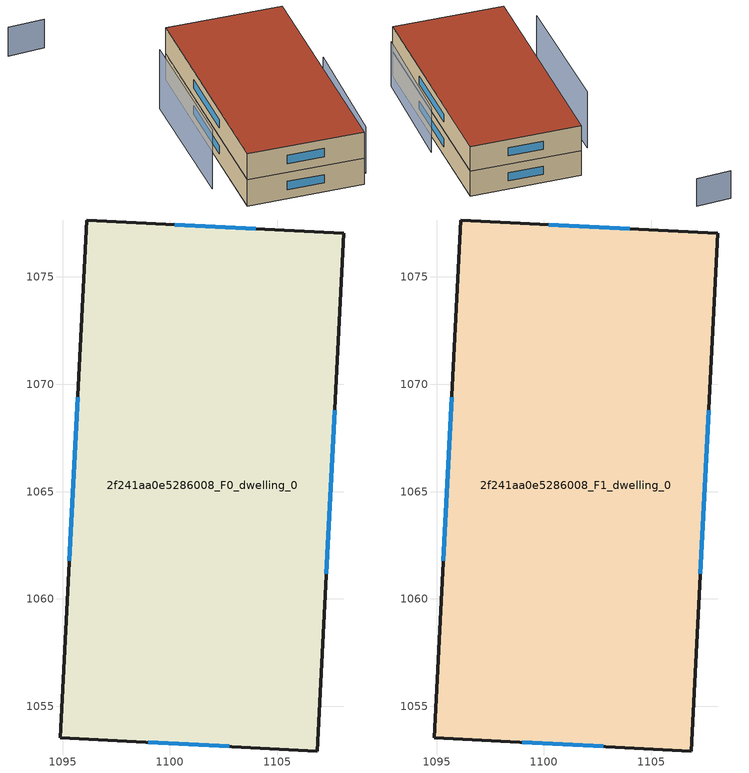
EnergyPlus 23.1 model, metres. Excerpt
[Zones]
2f241aa0e5286008_F0_dwelling_0
 floor ground (EU_floor_Construction): 1108.1,1077.04 1106.87,1052.92 1094.88,1053.53 1096.12,1077.65 z0
 wall outside (EU_wall_Construction): 1096.12,1077.65 1094.88,1053.53 1106.87,1052.92 1108.1,1077.04 1096.12,1077.65 z0:3
 window (EU_Window_Construction): 1095.69,1069.39 1095.31,1061.79 / 1104,1077.25 1100.22,1077.44 / 1107.29,1061.18 1107.68,1068.78 / 1098.99,1053.32 1102.77,1053.13 z1.03:1.97
2f241aa0e5286008_F1_dwelling_0
 floor to 2f241aa0e5286008_F0_dwelling_0 (EU_floor_Construction): 1108.1,1077.04 1106.87,1052.92 1094.88,1053.53 1096.12,1077.65 z3
 wall outside (EU_wall_Construction): 1096.12,1077.65 1094.88,1053.53 1106.87,1052.92 1108.1,1077.04 1096.12,1077.65 z3:6
 window (EU_Window_Construction): 1095.69,1069.39 1095.31,1061.79 / 1104,1077.25 1100.22,1077.44 / 1107.29,1061.18 1107.68,1068.78 / 1098.99,1053.32 1102.77,1053.13 z4.03:4.97
 roof outside (EU_roof_Construction): 1106.87,1052.92 1108.1,1077.04 1096.12,1077.65 1094.88,1053.53 z6
shading: 1107.75,1054.65 1108.67,1067.82 z0:5.4; 1093.6,1073.03 1092.91,1057.72 z0:6.8; 1087.4,1087.49 1083.58,1087.42 z0:3.3
[Building]
EU S2 Campaign: North Axis=0; Terrain=City; Solar Distribution=FullExterior
[Site:Location]
Cape.Town.Intl.AP: Latitude=-33.965; Longitude=18.602; Time Zone=2; Elevation=46
[SizingPeriod:WeatherFileDays]
AnnualSizingPeriod: Begin Month=1; Begin Day of Month=1; End Month=12; End Day of Month=31; Day of Week for Start Day=Monday; Use Weather File Daylight Saving Period=No; Use Weather File Rain and Snow Indicators=No
[MATERIAL]
EU_InternalMass_Material: Roughness=MediumRough; Thickness=0.1; Conductivity=1; Density=1800; Specific Heat=900; Thermal Absorptance=0.9; Solar Absorptance=0.7; Visible Absorptance=0.7
[MATERIAL:NOMASS] Roughness=MediumRough; Thermal Absorptance=0.9; Solar Absorptance=0.7; Visible Absorptance=0.7
Name | Thermal Resistance
EU_wall_NoMass | 0.493876
EU_roof_NoMass | 0.449382
EU_floor_NoMass | 1.25
[WINDOWMATERIAL:SIMPLEGLAZINGSYSTEM]
EU_Window_SimpleGlazing: UFactor=4.4; Solar Heat Gain Coefficient=0.85; Visible Transmittance=0.85
[CONSTRUCTION]
EU_wall_Construction: EU_wall_NoMass
EU_roof_Construction: EU_roof_NoMass
EU_floor_Construction: EU_floor_NoMass
EU_Window_Construction: EU_Window_SimpleGlazing
EU_InternalMass_Construction: EU_InternalMass_Material
[ZONE] Type=1; Multiplier=1; Ceiling Height=autocalculate; Floor Area=autocalculate; Part of Total Floor Area=Yes
Name | Volume
2f241aa0e5286008_F0_dwelling_0 | 869.826
2f241aa0e5286008_F1_dwelling_0 | 869.827
[INTERNALMASS] Construction=EU_InternalMass_Construction; Surface Area=289.942
Name | Zone or ZoneList
2f241aa0e5286008_F0_dwelling_0_EU_InternalMass | 2f241aa0e5286008_F0_dwelling_0
2f241aa0e5286008_F1_dwelling_0_EU_InternalMass | 2f241aa0e5286008_F1_dwelling_0
[OTHEREQUIPMENT] Fuel Type=Electricity; Design Level Calculation Method=Watts/Area; Power per Zone Floor Area=1; Fraction Latent=0; Fraction Radiant=0; Fraction Lost=0; Carbon Dioxide Generation Rate=0; EndUse Subcategory=EU_Step8_InternalGains
Name | Zone or ZoneList or Space or SpaceList | Schedule
EU_Step8_InternalGain_2f241aa0e5286008_F0_dwelling_0_f000 | 2f241aa0e5286008_F0_dwelling_0 | EU_Step8_GainSchedule_2f241aa0e5286008_F0_dwelling_0_f000
EU_Step8_InternalGain_2f241aa0e5286008_F1_dwelling_0_f000 | 2f241aa0e5286008_F1_dwelling_0 | EU_Step8_GainSchedule_2f241aa0e5286008_F1_dwelling_0_f000
[ZONEVENTILATION:DESIGNFLOWRATE] Schedule=EU_AlwaysOn; Design Flow Rate Calculation Method=AirChanges/Hour; Air Changes per Hour=0.64; Ventilation Type=Natural; Fan Pressure Rise=0; Fan Total Efficiency=1; Constant Term Coefficient=1; Temperature Term Coefficient=0; Velocity Term Coefficient=0; Velocity Squared Term Coefficient=0; Minimum Indoor Temperature=-100; Maximum Indoor Temperature=100; Delta Temperature=-100; Minimum Outdoor Temperature=-100; Maximum Outdoor Temperature=100; Maximum Wind Speed=40
Name | Zone or ZoneList or Space or SpaceList
EU_ConstantAir_2f241aa0e5286008_F0_dwelling_0 | 2f241aa0e5286008_F0_dwelling_0
EU_ConstantAir_2f241aa0e5286008_F1_dwelling_0 | 2f241aa0e5286008_F1_dwelling_0
[HVACTEMPLATE:THERMOSTAT] Constant Heating Setpoint=20; Constant Cooling Setpoint=50
EU_HeatOnly_2f241aa0e5286008_F0_dwelling_0; EU_HeatOnly_2f241aa0e5286008_F1_dwelling_0
[HVACTEMPLATE:ZONE:IDEALLOADSAIRSYSTEM] System Availability Schedule=EU_AlwaysOn; Maximum Heating Supply Air Temperature=50; Minimum Cooling Supply Air Temperature=13; Maximum Heating Supply Air Humidity Ratio=0.0156; Minimum Cooling Supply Air Humidity Ratio=0.0077; Heating Limit=NoLimit; Cooling Limit=NoLimit; Heating Availability Schedule=EU_AlwaysOn; Cooling Availability Schedule=EU_CoolingOff; Dehumidification Control Type=ConstantSensibleHeatRatio; Cooling Sensible Heat Ratio=0.7; Dehumidification Setpoint=60; Humidification Control Type=None; Humidification Setpoint=30; Outdoor Air Method=None; Outdoor Air Flow Rate per Person=0.00944; Outdoor Air Flow Rate per Zone Floor Area=0; Outdoor Air Flow Rate per Zone=0; Demand Controlled Ventilation Type=None; Outdoor Air Economizer Type=NoEconomizer; Heat Recovery Type=None; Sensible Heat Recovery Effectiveness=0.7; Latent Heat Recovery Effectiveness=0.65
Name | Template Thermostat
2f241aa0e5286008_F0_dwelling_0 | EU_HeatOnly_2f241aa0e5286008_F0_dwelling_0
2f241aa0e5286008_F1_dwelling_0 | EU_HeatOnly_2f241aa0e5286008_F1_dwelling_0
[SIZING:ZONE] Zone Cooling Design Supply Air Temperature Input Method=SupplyAirTemperature; Zone Cooling Design Supply Air Temperature=13; Zone Heating Design Supply Air Temperature Input Method=SupplyAirTemperature; Zone Heating Design Supply Air Temperature=50; Zone Cooling Design Supply Air Humidity Ratio=0.008; Zone Heating Design Supply Air Humidity Ratio=0.008; Cooling Design Air Flow Method=DesignDay; Cooling Design Air Flow Rate=0; Cooling Minimum Air Flow per Zone Floor Area=0.000762; Cooling Minimum Air Flow=0; Cooling Minimum Air Flow Fraction=0.2; Heating Design Air Flow Method=DesignDay; Heating Design Air Flow Rate=0; Heating Maximum Air Flow per Zone Floor Area=0.002032; Heating Maximum Air Flow=0.141576; Heating Maximum Air Flow Fraction=0.3; Account for Dedicated Outdoor Air System=No; Dedicated Outdoor Air System Control Strategy=NeutralSupplyAir; Dedicated Outdoor Air Low Setpoint Temperature for Design=autosize; Dedicated Outdoor Air High Setpoint Temperature for Design=autosize; Zone Load Sizing Method=Sensible Load Only No Latent Load; Zone Latent Cooling Design Supply Air Humidity Ratio Input Method=HumidityRatioDifference; Zone Cooling Design Supply Air Humidity Ratio Difference=0.005; Zone Latent Heating Design Supply Air Humidity Ratio Input Method=HumidityRatioDifference; Zone Humidification Design Supply Air Humidity Ratio Difference=0.005
2f241aa0e5286008_F0_dwelling_0; 2f241aa0e5286008_F1_dwelling_0
[SCHEDULE:CONSTANT]
Name | Hourly Value
EU_AlwaysOn | 1
EU_CoolingOff | 0
[SCHEDULE:FILE] Column Number=1; Rows to Skip at Top=0; Number of Hours of Data=8760; Column Separator=Comma; Interpolate to Timestep=No; Minutes per Item=60; Adjust Schedule for Daylight Savings=Yes
Name | File
EU_Step8_GainSchedule_2f241aa0e5286008_F0_dwelling_0_f000 | ../../schedules/2f241aa0e5286008/2f241aa0e5286008_F0_dwelling_0_f000_gain.csv
EU_Step8_GainSchedule_2f241aa0e5286008_F1_dwelling_0_f000 | ../../schedules/2f241aa0e5286008/2f241aa0e5286008_F1_dwelling_0_f000_gain.csv
